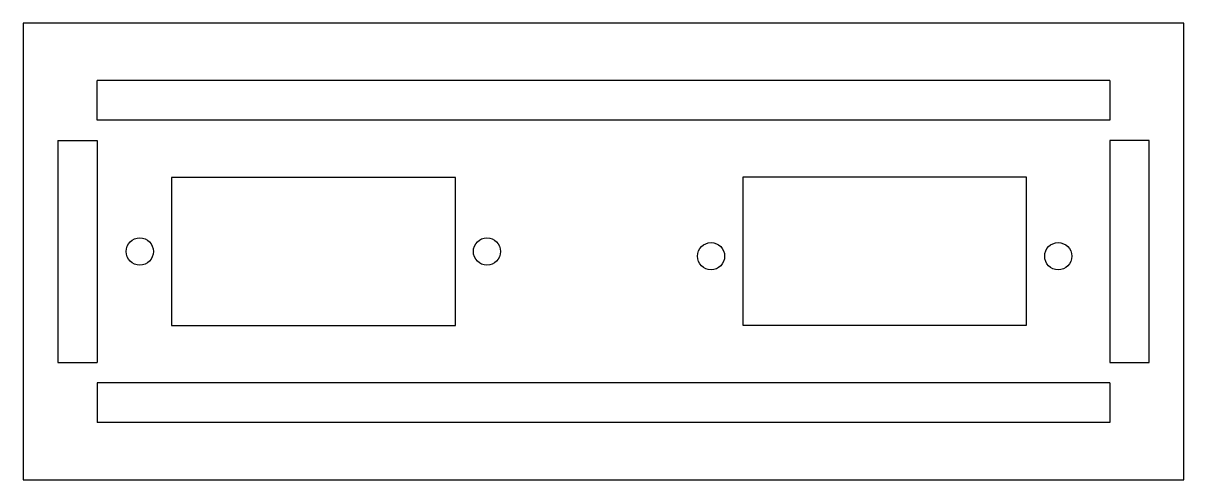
# Model space of a CAD drawing. Header units: millimetres. Extents: x -31.6 to 62.4, y -2.3 to 34.7.
import ezdxf

# ---------------------------------------------------------------- set-up
doc = ezdxf.new("R2010")
doc.units = ezdxf.units.MM

msp = doc.modelspace()

# ---------------------------------------------------------------- linework, layer by layer
at = {"color": 7, "linetype": 'Continuous', "lineweight": 25}
for p, q in [((-31.576, 34.668), (-31.576, -2.332)), ((62.424, 34.668), (-31.576, 34.668)), ((62.424, -2.332), (62.424, 34.668)), ((-25.576, 26.818), (-25.576, 30.018)), ((56.424, 30.018), (-25.576, 30.018)), ((56.424, 30.018), (56.424, 26.818)), ((56.424, 26.818), (-25.576, 26.818)), ((-28.776, 25.168), (-25.576, 25.168)), ((-28.776, 25.168), (-28.776, 7.168)), ((-25.576, 25.168), (-25.576, 7.168)), ((59.624, 25.168), (56.424, 25.168)), ((56.424, 25.168), (56.424, 7.168)), ((59.624, 7.168), (59.624, 25.168)), ((3.424, 22.168), (-19.576, 22.168)), ((-19.576, 22.168), (-19.576, 10.168)), ((3.424, 10.168), (3.424, 22.168)), ((49.696, 22.196), (26.696, 22.196)), ((26.696, 22.196), (26.696, 10.196)), ((49.696, 10.196), (49.696, 22.196)), ((-19.576, 10.168), (3.424, 10.168)), ((26.696, 10.196), (49.696, 10.196)), ((-28.776, 7.168), (-25.576, 7.168)), ((56.424, 7.168), (59.624, 7.168)), ((56.424, 5.518), (-25.576, 5.518)), ((-25.576, 5.518), (-25.576, 2.318)), ((56.424, 5.518), (56.424, 2.318)), ((56.424, 2.318), (-25.576, 2.318)), ((-31.576, -2.332), (62.424, -2.332))]:
    msp.add_line(p, q, dxfattribs=at)
for centre in [(-22.136, 16.168), (5.984, 16.168), (24.136, 15.787), (52.256, 15.787)]:
    msp.add_circle(centre, 1.1, dxfattribs=at)

doc.saveas('drawing.dxf')
